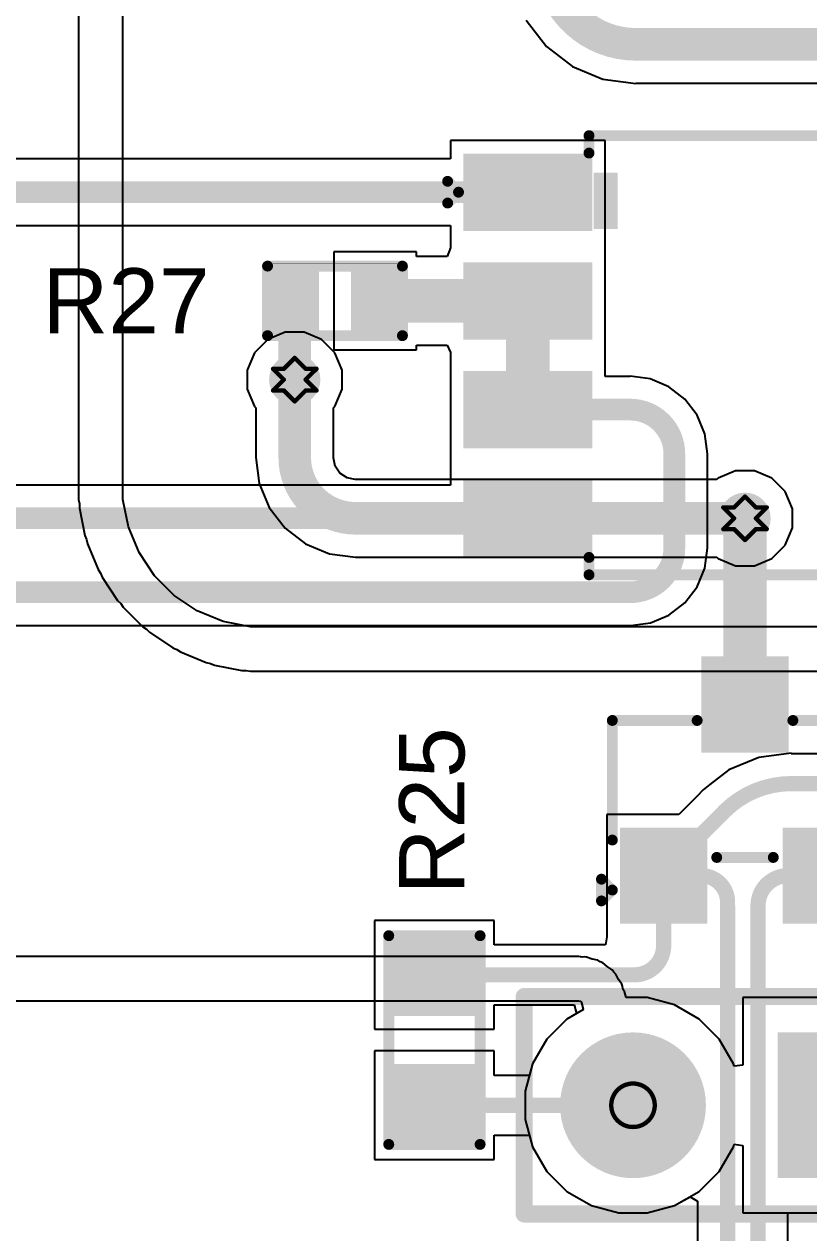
# Model space of a CAD drawing. Header units: inches. Extents: x -25 to 209, y 65 to 158.
# Drawn here: x -13.24 to -4.08, y 81.57 to 95.69 of the extents above; entities that cross this region are included whole.
import ezdxf

# ---------------------------------------------------------------- set-up
doc = ezdxf.new("R2010")
doc.units = ezdxf.units.IN
for name, color, linetype in [('Bottom Layer', 5, 'Continuous'), ('Bottom Solder', 6, 'Continuous'), ('Drill Drawing', 1, 'Continuous'), ('Multi-Layer', 9, 'Continuous'), ('Pad Holes', 156, 'Continuous'), ('Top Layer', 1, 'Continuous'), ('Top Overlay', 2, 'Continuous'), ('Top Paste', 8, 'Continuous'), ('Top Solder', 216, 'Continuous'), ('Via Holes', 16, 'Continuous')]:
    doc.layers.add(name, color=color, linetype=linetype)
doc.styles.add('Arial', font='', dxfattribs={"height": 0.2})
doc.styles.get('Arial').set_extended_font_data('Arial')

# ---------------------------------------------------------------- blocks, each defined once
blk = doc.blocks.new('SOP_8_16')
at = {"layer": 'Top Layer'}
for points in [[(-3.39999955, 2.25500057), (-2.09999961, 2.25500057), (-2.09999961, 1.55499943), (-3.39999955, 1.55499943)], [(2.09999961, 2.25500057), (3.39999955, 2.25500057), (3.39999955, 1.55499943), (2.09999961, 1.55499943)], [(-3.39999955, 0.98500057), (-2.09999961, 0.98500057), (-2.09999961, 0.28499943), (-3.39999955, 0.28499943)], [(2.09999961, 0.98500057), (3.39999955, 0.98500057), (3.39999955, 0.28499943), (2.09999961, 0.28499943)], [(-3.39999955, -0.28499943), (-2.09999961, -0.28499943), (-2.09999961, -0.98500057), (-3.39999955, -0.98500057)], [(2.09999961, -0.28499943), (3.39999955, -0.28499943), (3.39999955, -0.98500057), (2.09999961, -0.98500057)], [(-3.39999955, -1.55499943), (-2.09999961, -1.55499943), (-2.09999961, -2.25500057), (-3.39999955, -2.25500057)], [(2.09999961, -1.55499943), (3.39999955, -1.55499943), (3.39999955, -2.25500057), (2.09999961, -2.25500057)]]:
    blk.add_hatch(color=1, dxfattribs=at).paths.add_polyline_path(points)
at = {"layer": 'Top Overlay'}
blk.add_hatch(color=2, dxfattribs=at).paths.add_polyline_path([(-1.9812, 1.4732), (-1.7018, 1.4732), (-1.7018, 2.1336), (-1.9812, 2.1336)])
at = {"layer": 'Top Paste'}
for points in [[(-3.39999955, 2.25500057), (-2.09999961, 2.25500057), (-2.09999961, 1.55499943), (-3.39999955, 1.55499943)], [(2.09999961, 2.25500057), (3.39999955, 2.25500057), (3.39999955, 1.55499943), (2.09999961, 1.55499943)], [(-3.39999955, 0.98500057), (-2.09999961, 0.98500057), (-2.09999961, 0.28499943), (-3.39999955, 0.28499943)], [(2.09999961, 0.98500057), (3.39999955, 0.98500057), (3.39999955, 0.28499943), (2.09999961, 0.28499943)], [(-3.39999955, -0.28499943), (-2.09999961, -0.28499943), (-2.09999961, -0.98500057), (-3.39999955, -0.98500057)], [(2.09999961, -0.28499943), (3.39999955, -0.28499943), (3.39999955, -0.98500057), (2.09999961, -0.98500057)], [(-3.39999955, -1.55499943), (-2.09999961, -1.55499943), (-2.09999961, -2.25500057), (-3.39999955, -2.25500057)], [(2.09999961, -1.55499943), (3.39999955, -1.55499943), (3.39999955, -2.25500057), (2.09999961, -2.25500057)]]:
    blk.add_hatch(color=8, dxfattribs=at).paths.add_polyline_path(points)
at = {"layer": 'Top Solder'}
for points in [[(-3.501599549999999, 2.35660057), (-1.99839961, 2.35660057), (-1.99839961, 1.45339943), (-3.501599549999999, 1.45339943)], [(1.99839961, 2.35660057), (3.501599549999999, 2.35660057), (3.501599549999999, 1.45339943), (1.99839961, 1.45339943)], [(-3.501599549999999, 1.08660057), (-1.99839961, 1.08660057), (-1.99839961, 0.18339943), (-3.501599549999999, 0.18339943)], [(1.99839961, 1.08660057), (3.501599549999999, 1.08660057), (3.501599549999999, 0.18339943), (1.99839961, 0.18339943)], [(-3.501599549999999, -0.18339943), (-1.99839961, -0.18339943), (-1.99839961, -1.08660057), (-3.501599549999999, -1.08660057)], [(1.99839961, -0.18339943), (3.501599549999999, -0.18339943), (3.501599549999999, -1.08660057), (1.99839961, -1.08660057)], [(-3.501599549999999, -1.45339943), (-1.99839961, -1.45339943), (-1.99839961, -2.35660057), (-3.501599549999999, -2.35660057)], [(1.99839961, -1.45339943), (3.501599549999999, -1.45339943), (3.501599549999999, -2.35660057), (1.99839961, -2.35660057)]]:
    blk.add_hatch(color=216, dxfattribs=at).paths.add_polyline_path(points)
at = {"layer": 'Top Overlay', "const_width": 0.127}
for points in [[(-2.03559918, 2.5654), (2.02840082, 2.5654)], [(-2.03559918, 2.3622), (-2.03559918, 2.5654)], [(2.02840082, 2.3622), (2.02840082, 2.5654)], [(-3.68659918, 2.032), (-3.55959918, 1.905)], [(-3.68659918, 1.778), (-3.68659918, 2.032)], [(-3.68659918, 1.778), (-3.55959918, 1.905)], [(-2.03559918, -2.5654), (-2.03559918, -2.3622)], [(2.02840082, -2.5654), (2.02840082, -2.3622)], [(-2.03559918, -2.5654), (2.02840082, -2.5654)]]:
    blk.add_lwpolyline(points, dxfattribs=at)
at = {"layer": 'Top Overlay', "const_width": 0.0635}
for points in [[(-2.06734918, 2.5654, 1), (-2.00384918, 2.5654, 1)], [(-2.06734918, 2.5654, 1), (-2.00384918, 2.5654, 1)], [(1.99665082, 2.5654, 1), (2.06015082, 2.5654, 1)], [(1.99665082, 2.5654, 1), (2.06015082, 2.5654, 1)], [(-2.06734918, 2.3622, 1), (-2.00384918, 2.3622, 1)], [(1.99665082, 2.3622, 1), (2.06015082, 2.3622, 1)], [(-3.71834918, 2.032, 1), (-3.65484918, 2.032, 1)], [(-3.71834918, 2.032, 1), (-3.65484918, 2.032, 1)], [(-3.71834918, 1.778, 1), (-3.65484918, 1.778, 1)], [(-3.71834918, 1.778, 1), (-3.65484918, 1.778, 1)], [(-3.59134918, 1.905, 1), (-3.52784918, 1.905, 1)], [(-3.59134918, 1.905, 1), (-3.52784918, 1.905, 1)], [(-2.06734918, -2.3622, 1), (-2.00384918, -2.3622, 1)], [(1.99665082, -2.3622, 1), (2.06015082, -2.3622, 1)], [(-2.06734918, -2.5654, 1), (-2.00384918, -2.5654, 1)], [(-2.06734918, -2.5654, 1), (-2.00384918, -2.5654, 1)], [(1.99665082, -2.5654, 1), (2.06015082, -2.5654, 1)], [(1.99665082, -2.5654, 1), (2.06015082, -2.5654, 1)]]:
    blk.add_lwpolyline(points, format="xyb", close=True, dxfattribs=at)
blk = doc.blocks.new('R___0402_31')
at = {"layer": 'Top Layer'}
for points in [[(-0.6985, -0.3175), (-0.6985, 0.3175), (-0.2412999999999999, 0.3175), (-0.2413, -0.3175)], [(0.24130254, -0.3175), (0.24130254, 0.3175), (0.6985025399999999, 0.3175), (0.6985025399999999, -0.3175)]]:
    blk.add_hatch(color=1, dxfattribs=at).paths.add_polyline_path(points)
at = {"layer": 'Top Paste'}
for points in [[(-0.6985, -0.3175), (-0.6985, 0.3175), (-0.2412999999999999, 0.3175), (-0.2413, -0.3175)], [(0.24130254, -0.3175), (0.24130254, 0.3175), (0.6985025399999999, 0.3175), (0.6985025399999999, -0.3175)]]:
    blk.add_hatch(color=8, dxfattribs=at).paths.add_polyline_path(points)
at = {"layer": 'Top Solder'}
for points in [[(-0.75350116, -0.37250116), (-0.75350116, 0.37250116), (-0.1862988399999999, 0.37250116), (-0.18629884, -0.37250116)], [(0.18630138, -0.37250116), (0.18630138, 0.37250116), (0.7535037, 0.37250116), (0.7535037, -0.37250116)]]:
    blk.add_hatch(color=216, dxfattribs=at).paths.add_polyline_path(points)
at = {"layer": 'Top Overlay'}
for points, const_width in [([(0.7874, 0.4064), (-0.7874, 0.4064)], 0.127), ([(-0.7874, 0.4064), (-0.7874, -0.4064)], 0.127), ([(0.7874, 0.4064), (0.7874, -0.4064)], 0.127), ([(0.7874, -0.4064), (-0.7874, -0.4064)], 0.127), ([(0.8128, -0.4318), (-0.8127974599999999, -0.4318)], 0.0032258)]:
    blk.add_lwpolyline(points, dxfattribs=dict(at, const_width=const_width))
for points, const_width in [([(-0.8191499999999999, 0.4064, 1), (-0.7556499999999999, 0.4064, 1)], 0.0635), ([(-0.8191499999999999, 0.4064, 1), (-0.7556499999999999, 0.4064, 1)], 0.0635), ([(0.7556499999999999, 0.4064, 1), (0.8191499999999999, 0.4064, 1)], 0.0635), ([(0.7556499999999999, 0.4064, 1), (0.8191499999999999, 0.4064, 1)], 0.0635), ([(-0.8191499999999999, -0.4064, 1), (-0.7556499999999999, -0.4064, 1)], 0.0635), ([(-0.8191499999999999, -0.4064, 1), (-0.7556499999999999, -0.4064, 1)], 0.0635), ([(0.7556499999999999, -0.4064, 1), (0.8191499999999999, -0.4064, 1)], 0.0635), ([(0.7556499999999999, -0.4064, 1), (0.8191499999999999, -0.4064, 1)], 0.0635), ([(-0.8136026399999999, -0.4318, 1), (-0.81199228, -0.4318, 1)], 0.0016129), ([(0.8119948199999999, -0.4318, 1), (0.81360518, -0.4318, 1)], 0.0016129)]:
    blk.add_lwpolyline(points, format="xyb", close=True, dxfattribs=dict(at, const_width=const_width))
blk = doc.blocks.new('R___0603_33')
at = {"layer": 'Top Layer'}
for points in [[(-0.3809999999999999, 0.4445), (-0.3809999999999999, -0.4445), (-1.143, -0.4445), (-1.143, 0.4445)], [(1.143, 0.4445), (1.143, -0.4445), (0.3809999999999999, -0.4445), (0.3809999999999999, 0.4445)]]:
    blk.add_hatch(color=1, dxfattribs=at).paths.add_polyline_path(points)
at = {"layer": 'Top Paste'}
for points in [[(-0.3809999999999999, 0.4445), (-0.3809999999999999, -0.4445), (-1.143, -0.4445), (-1.143, 0.4445)], [(1.143, 0.4445), (1.143, -0.4445), (0.3809999999999999, -0.4445), (0.3809999999999999, 0.4445)]]:
    blk.add_hatch(color=8, dxfattribs=at).paths.add_polyline_path(points)
at = {"layer": 'Top Solder'}
for points in [[(-0.2794, 0.5460999999999999), (-0.2794, -0.5460999999999999), (-1.2446, -0.5460999999999999), (-1.2446, 0.5460999999999999)], [(1.2446, 0.5460999999999999), (1.2446, -0.5460999999999999), (0.2794, -0.5460999999999999), (0.2794, 0.5460999999999999)]]:
    blk.add_hatch(color=216, dxfattribs=at).paths.add_polyline_path(points)
at = {"layer": 'Top Overlay', "const_width": 0.127}
for points in [[(1.2192, 0.5334), (-1.2192, 0.5334)], [(-1.2192, -0.5334), (-1.2192, 0.5334)], [(1.2192, -0.5334), (1.2192, 0.5334)], [(1.2192, -0.5334), (-1.2192, -0.5334)]]:
    blk.add_lwpolyline(points, dxfattribs=at)
at = {"layer": 'Top Overlay', "const_width": 0.0635}
for points in [[(-1.25095, 0.5334, 1), (-1.18745, 0.5334, 1)], [(-1.25095, 0.5334, 1), (-1.18745, 0.5334, 1)], [(1.18745, 0.5334, 1), (1.25095, 0.5334, 1)], [(1.18745, 0.5334, 1), (1.25095, 0.5334, 1)], [(-1.25095, -0.5334, 1), (-1.18745, -0.5334, 1)], [(-1.25095, -0.5334, 1), (-1.18745, -0.5334, 1)], [(1.18745, -0.5334, 1), (1.25095, -0.5334, 1)], [(1.18745, -0.5334, 1), (1.25095, -0.5334, 1)]]:
    blk.add_lwpolyline(points, format="xyb", close=True, dxfattribs=at)
blk = doc.blocks.new('HDR1X2__62')
at = {"layer": 'Bottom Layer'}
blk.add_hatch(color=5, dxfattribs=at).paths.add_polyline_path([(-0.74999977, 0.74999977), (0.74999977, 0.74999977), (0.74999977, -0.74999977), (-0.74999977, -0.74999977)])
h = blk.add_hatch(color=5, dxfattribs=at)
edge = h.paths.add_edge_path()
edge.add_arc((2.54, 0), 0.7499985, 0, 360)
at = {"layer": 'Bottom Solder'}
blk.add_hatch(color=6, dxfattribs=at).paths.add_polyline_path([(-0.85159977, 0.85159977), (0.85159977, 0.85159977), (0.85159977, -0.85159977), (-0.85159977, -0.85159977)])
h = blk.add_hatch(color=6, dxfattribs=at)
edge = h.paths.add_edge_path()
edge.add_arc((2.54, 0), 0.8515985, 0, 360)
at = {"layer": 'Multi-Layer'}
blk.add_hatch(color=9, dxfattribs=at).paths.add_polyline_path([(-0.74999977, 0.74999977), (0.74999977, 0.74999977), (0.74999977, -0.74999977), (-0.74999977, -0.74999977)])
h = blk.add_hatch(color=9, dxfattribs=at)
edge = h.paths.add_edge_path()
edge.add_arc((2.54, 0), 0.7499985, 0, 360)
at = {"layer": 'Pad Holes'}
h = blk.add_hatch(color=7, dxfattribs=at)
edge = h.paths.add_edge_path()
edge.add_arc((0, 0), 0.4499991, 0, 360)
h = blk.add_hatch(color=7, dxfattribs=at)
edge = h.paths.add_edge_path()
edge.add_arc((2.54, 0), 0.4499991, 0, 360)
at = {"layer": 'Top Layer'}
blk.add_hatch(color=1, dxfattribs=at).paths.add_polyline_path([(-0.74999977, 0.74999977), (0.74999977, 0.74999977), (0.74999977, -0.74999977), (-0.74999977, -0.74999977)])
h = blk.add_hatch(color=1, dxfattribs=at)
edge = h.paths.add_edge_path()
edge.add_arc((2.54, 0), 0.7499985, 0, 360)
at = {"layer": 'Top Solder'}
blk.add_hatch(color=216, dxfattribs=at).paths.add_polyline_path([(-0.85159977, 0.85159977), (0.85159977, 0.85159977), (0.85159977, -0.85159977), (-0.85159977, -0.85159977)])
h = blk.add_hatch(color=216, dxfattribs=at)
edge = h.paths.add_edge_path()
edge.add_arc((2.54, 0), 0.8515985, 0, 360)
at = {"layer": 'Top Overlay', "const_width": 0.1999996}
for points in [[(3.81, 1.27), (-1.27, 1.27)], [(-1.27, 1.27), (-1.27, -1.27)], [(3.81, 1.27), (3.81, -1.27)], [(3.81, -1.27), (-1.27, -1.27)]]:
    blk.add_lwpolyline(points, dxfattribs=at)
at = {"layer": 'Top Overlay', "const_width": 0.0999998}
for points in [[(-1.3199999, 1.27, 1), (-1.2200001, 1.27, 1)], [(-1.3199999, 1.27, 1), (-1.2200001, 1.27, 1)], [(3.7600001, 1.27, 1), (3.8599999, 1.27, 1)], [(3.7600001, 1.27, 1), (3.8599999, 1.27, 1)], [(-1.3199999, -1.27, 1), (-1.2200001, -1.27, 1)], [(-1.3199999, -1.27, 1), (-1.2200001, -1.27, 1)], [(3.7600001, -1.27, 1), (3.8599999, -1.27, 1)], [(3.7600001, -1.27, 1), (3.8599999, -1.27, 1)]]:
    blk.add_lwpolyline(points, format="xyb", close=True, dxfattribs=at)
blk = doc.blocks.new('SOT_23_65')
at = {"layer": 'Top Layer'}
for points in [[(-0.41000045, 1.46000089), (0.41000045, 1.46000089), (0.41000045, 0.54000019), (-0.41000045, 0.54000019)], [(-1.36000109, -0.54000019), (-0.54000019, -0.54000019), (-0.54000019, -1.46000089), (-1.36000109, -1.46000089)], [(0.54000019, -0.54000019), (1.36000109, -0.54000019), (1.36000109, -1.46000089), (0.54000019, -1.46000089)]]:
    blk.add_hatch(color=1, dxfattribs=at).paths.add_polyline_path(points)
at = {"layer": 'Top Paste'}
for points in [[(-0.41000045, 1.46000089), (0.41000045, 1.46000089), (0.41000045, 0.54000019), (-0.41000045, 0.54000019)], [(-1.36000109, -0.54000019), (-0.54000019, -0.54000019), (-0.54000019, -1.46000089), (-1.36000109, -1.46000089)], [(0.54000019, -0.54000019), (1.36000109, -0.54000019), (1.36000109, -1.46000089), (0.54000019, -1.46000089)]]:
    blk.add_hatch(color=8, dxfattribs=at).paths.add_polyline_path(points)
at = {"layer": 'Top Solder'}
for points in [[(-0.51160045, 1.56160089), (0.51160045, 1.56160089), (0.51160045, 0.43840019), (-0.51160045, 0.43840019)], [(-1.46160109, -0.43840019), (-0.43840019, -0.43840019), (-0.43840019, -1.56160089), (-1.46160109, -1.56160089)], [(0.43840019, -0.43840019), (1.46160109, -0.43840019), (1.46160109, -1.56160089), (0.43840019, -1.56160089)]]:
    blk.add_hatch(color=216, dxfattribs=at).paths.add_polyline_path(points)
at = {"layer": 'Top Overlay', "const_width": 0.127}
for points in [[(-1.5494, -0.5841999999999999), (-1.5494, 0.8128)], [(-1.5494, 0.8128), (-0.5588, 0.8128)], [(0.5588, 0.8128), (1.5494, 0.8128)], [(1.5494, -0.5841999999999999), (1.5494, 0.8128)], [(-0.3302, -0.7874), (0.3302, -0.7874)], [(-1.6764, -1.0414), (-1.5494, -1.1684)], [(-1.6764, -1.2954), (-1.6764, -1.0414)], [(-1.6764, -1.2954), (-1.5494, -1.1684)]]:
    blk.add_lwpolyline(points, dxfattribs=at)
at = {"layer": 'Top Overlay', "const_width": 0.0635}
for points in [[(-1.58115, 0.8128, 1), (-1.51765, 0.8128, 1)], [(-1.58115, 0.8128, 1), (-1.51765, 0.8128, 1)], [(-0.5905499999999999, 0.8128, 1), (-0.52705, 0.8128, 1)], [(0.52705, 0.8128, 1), (0.5905499999999999, 0.8128, 1)], [(1.51765, 0.8128, 1), (1.58115, 0.8128, 1)], [(1.51765, 0.8128, 1), (1.58115, 0.8128, 1)], [(-1.58115, -0.5841999999999999, 1), (-1.51765, -0.5841999999999999, 1)], [(1.51765, -0.5841999999999999, 1), (1.58115, -0.5841999999999999, 1)], [(-0.36195, -0.7874, 1), (-0.29845, -0.7874, 1)], [(0.29845, -0.7874, 1), (0.36195, -0.7874, 1)], [(-1.70815, -1.0414, 1), (-1.64465, -1.0414, 1)], [(-1.70815, -1.0414, 1), (-1.64465, -1.0414, 1)], [(-1.58115, -1.1684, 1), (-1.51765, -1.1684, 1)], [(-1.58115, -1.1684, 1), (-1.51765, -1.1684, 1)], [(-1.70815, -1.2954, 1), (-1.64465, -1.2954, 1)], [(-1.70815, -1.2954, 1), (-1.64465, -1.2954, 1)]]:
    blk.add_lwpolyline(points, format="xyb", close=True, dxfattribs=at)

msp = doc.modelspace()

# ---------------------------------------------------------------- hatches: boundary and pattern name
at = {"layer": 'Bottom Layer'}
h = msp.add_hatch(color=5, dxfattribs=at)
edge = h.paths.add_edge_path()
edge.add_arc((-10.08380508, 91.53598659999999), 0.2999994, 0, 360)
h = msp.add_hatch(color=5, dxfattribs=at)
edge = h.paths.add_edge_path()
edge.add_arc((-4.82600254, 89.91598476), 0.2999994, 0, 360)
at = {"layer": 'Top Layer'}
h = msp.add_hatch(color=1, dxfattribs=at)
edge = h.paths.add_edge_path()
edge.add_arc((-10.08380508, 91.53598659999999), 0.2999994, 0, 360)
h = msp.add_hatch(color=1, dxfattribs=at)
edge = h.paths.add_edge_path()
edge.add_arc((-4.82600254, 89.91598476), 0.2999994, 0, 360)
at = {"layer": 'Via Holes'}
h = msp.add_hatch(color=7, dxfattribs=at)
edge = h.paths.add_edge_path()
edge.add_arc((-10.08380508, 91.53598659999999), 0.1499997, 0, 360)
h = msp.add_hatch(color=7, dxfattribs=at)
edge = h.paths.add_edge_path()
edge.add_arc((-4.82600254, 89.91598476), 0.1499997, 0, 360)

# ---------------------------------------------------------------- linework, layer by layer
at = {"layer": 'Bottom Layer'}
for p, q in [((-12.60835172, 100.02513142), (-12.60835172, 90.29701524)), ((-12.0904, 90.29698984), (-12.0904, 100.02518222)), ((-7.37994714, 95.73375824), (-7.145588959999999, 95.42833848)), ((-7.145588959999999, 95.42833848), (-6.840169199999999, 95.19398029999999)), ((-6.840169199999999, 95.19398029999999), (-6.484500619999999, 95.04665775999999)), ((-6.484500619999999, 95.04665775999999), (-6.102819899999999, 94.99640894)), ((-6.102819899999999, 94.99640894), (-6.102819899999999, 95.000318)), ((-6.102819899999999, 95.000318), (0.2112772, 95.000318)), ((-10.19400298, 92.089986), (-10.39761954, 92.00564529999998)), ((-9.97360718, 92.089986), (-10.19400298, 92.089986)), ((-9.76999062, 92.00564529999998), (-9.97360718, 92.089986)), ((-10.39761954, 92.00564529999998), (-10.55346378, 91.84980105999999)), ((-9.61414638, 91.84980105999999), (-9.76999062, 92.00564529999998)), ((-10.55346378, 91.84980105999999), (-10.63780448, 91.6461845)), ((-9.529805679999999, 91.6461845), (-9.61414638, 91.84980105999999)), ((-10.63780448, 91.6461845), (-10.63780448, 91.4257887)), ((-9.529805679999999, 91.4257887), (-9.529805679999999, 91.6461845)), ((-10.63780448, 91.4257887), (-10.55346378, 91.22217213999998)), ((-9.61414638, 91.22217213999998), (-9.529805679999999, 91.4257887)), ((-10.55346378, 91.22217213999998), (-10.5370122, 91.20572056)), ((-10.5370122, 91.20572056), (-10.5370122, 90.624406)), ((-9.63059796, 91.20572056), (-9.61414638, 91.22217213999998)), ((-9.63059796, 90.624406), (-9.63059796, 91.20572056)), ((-10.5370122, 90.624406), (-10.53825426, 90.624406)), ((-10.53825426, 90.624406), (-10.49863026, 90.32343378)), ((-9.631062779999999, 90.62206919999998), (-9.63059796, 90.624406)), ((-9.61203056, 90.52638486), (-9.631062779999999, 90.62206919999998)), ((-9.55650362, 90.44328621999999), (-9.61203056, 90.52638486)), ((-9.47340498, 90.38775928), (-9.55650362, 90.44328621999999)), ((-9.37772064, 90.36872705999998), (-9.47340498, 90.38775928)), ((-5.139817, 90.38564346), (-5.15626858, 90.36919188)), ((-4.936200439999999, 90.46998416), (-5.139817, 90.38564346)), ((-4.71580464, 90.46998416), (-4.936200439999999, 90.46998416)), ((-4.51218808, 90.38564346), (-4.71580464, 90.46998416)), ((-4.35634384, 90.22979922), (-4.51218808, 90.38564346)), ((-12.60835172, 90.29701524), (-12.60835934, 90.13440444)), ((-12.09040762, 90.13437904), (-12.0904, 90.29698984)), ((-10.49863026, 90.32343378), (-10.38245828, 90.04296952)), ((-9.37538384, 90.36919188), (-9.37772064, 90.36872705999998)), ((-5.15626858, 90.36919188), (-9.37538384, 90.36919188)), ((-12.60835934, 90.13440444), (-12.59840762, 90.08436644)), ((-12.02697112, 89.81540838), (-12.09040762, 90.13437904)), ((-4.27200314, 90.02618265999999), (-4.35634384, 90.22979922)), ((-12.59840762, 90.08436644), (-12.59841016, 90.033348)), ((-12.59841016, 90.033348), (-12.53497366, 89.71437734)), ((-10.38245828, 90.04296952), (-10.19765804, 89.8021318)), ((-4.27200314, 89.80578686), (-4.27200314, 90.02618265999999)), ((-11.90252382, 89.51494162), (-12.02697112, 89.81540838)), ((-12.53497366, 89.71437734), (-12.51545376, 89.66724509999999)), ((-10.19765804, 89.8021318), (-9.956820319999999, 89.61733156)), ((-4.35634384, 89.6021703), (-4.27200314, 89.80578686)), ((-12.51545376, 89.66724509999999), (-12.50550204, 89.61720964)), ((-12.50550204, 89.61720964), (-12.38105474, 89.31674287999999)), ((-9.956820319999999, 89.61733156), (-9.67635606, 89.50115957999999)), ((-4.51218808, 89.44632606), (-4.35634384, 89.6021703)), ((-11.72184346, 89.24452814), (-11.90252382, 89.51494162)), ((-9.67635606, 89.50115957999999), (-9.37538384, 89.46153557999999)), ((-9.37538384, 89.46153557999999), (-9.37538384, 89.46277764)), ((-9.37538384, 89.46277764), (-5.15626858, 89.46277764)), ((-5.15626858, 89.46277764), (-5.139817, 89.44632606)), ((-5.139817, 89.44632606), (-4.936200439999999, 89.36198535999999)), ((-4.71580464, 89.36198535999999), (-4.51218808, 89.44632606)), ((-12.38105474, 89.31674287999999), (-12.35271088, 89.27432234)), ((-12.35271088, 89.27432234), (-12.33318844, 89.22718755999999)), ((-4.936200439999999, 89.36198535999999), (-4.71580464, 89.36198535999999)), ((-12.33318844, 89.22718755999999), (-12.15250808, 88.95677407999999)), ((-11.49187948, 89.01456162), (-11.72184346, 89.24452814)), ((-11.22146854, 88.83388126), (-11.49187948, 89.01456162)), ((-12.15250808, 88.95677407999999), (-12.11642992, 88.92069592)), ((-12.11642992, 88.92069592), (-12.08809114, 88.878283)), ((-12.08809114, 88.878283), (-11.8581297, 88.64831648)), ((-10.92100178, 88.70943142), (-11.22146854, 88.83388126)), ((-10.60203112, 88.64599238), (-10.92100178, 88.70943142)), ((-11.8581297, 88.64831648), (-11.81570916, 88.61997262)), ((-11.81570916, 88.61997262), (-11.77963608, 88.58389953999999)), ((-11.77963608, 88.58389953999999), (-11.50922514, 88.40321918)), ((-10.43942032, 88.646), (-10.60203112, 88.64599238)), ((10.79899288, 88.646), (-10.43942032, 88.646)), ((-11.50922514, 88.40321918), (-11.46208782, 88.3836942)), ((-11.46208782, 88.3836942), (-11.41966982, 88.35535288)), ((-11.41966982, 88.35535288), (-11.11920306, 88.23090304)), ((-11.11920306, 88.23090304), (-11.06917776, 88.22095386)), ((-11.06917776, 88.22095386), (-11.0220379, 88.20142888)), ((-11.0220379, 88.20142888), (-10.70306724, 88.13798983999999)), ((-10.70306724, 88.13798983999999), (-10.65204372, 88.13799237999999)), ((-10.65204372, 88.13799237999999), (-10.60200572, 88.12804066)), ((-10.60200572, 88.12804066), (-10.43939492, 88.12804828)), ((-10.43939492, 88.12804828), (10.79899288, 88.12804828)), ((-6.7664965, 84.79515171999999), (-16.16706444, 84.79515171999999)), ((-6.747649699999999, 84.79140268), (-6.7664965, 84.79515171999999)), ((-6.743834619999999, 84.79216214), (-6.747649699999999, 84.79140268)), ((-6.727245879999999, 84.78886522), (-6.743834619999999, 84.79216214)), ((-6.698904559999999, 84.79072196), (-6.727245879999999, 84.78886522)), ((-6.67619188, 84.78773238), (-6.698904559999999, 84.79072196)), ((-6.612051800000001, 84.76596204), (-6.67619188, 84.78773238)), ((-6.545618099999999, 84.75275403999999), (-6.612051800000001, 84.76596204)), ((-6.517192959999999, 84.73376499999999), (-6.545618099999999, 84.75275403999999)), ((-6.484820659999999, 84.72277695999999), (-6.517192959999999, 84.73376499999999)), ((-6.4338962, 84.67811868), (-6.484820659999999, 84.72277695999999)), ((-6.3775717, 84.64049366), (-6.4338962, 84.67811868)), ((-6.35857758, 84.61207105999999), (-6.3775717, 84.64049366)), ((-6.33287278, 84.5895311), (-6.35857758, 84.61207105999999)), ((-6.30291094, 84.52877937999999), (-6.33287278, 84.5895311)), ((-6.2652783, 84.47246758), (-6.30291094, 84.52877937999999)), ((-6.256507679999999, 84.45129922), (-6.2652783, 84.47246758)), ((-6.250965399999999, 84.42344557999999), (-6.256507679999999, 84.45129922)), ((-6.2434851, 84.40827924), (-6.250965399999999, 84.42344557999999)), ((-6.243228559999999, 84.40436763999999), (-6.2434851, 84.40827924)), ((-6.2347094, 84.38709056), (-6.243228559999999, 84.40436763999999)), ((-6.215661939999999, 84.31599849999999), (-6.2347094, 84.38709056)), ((-5.96838532, 84.31599849999999), (-6.215661939999999, 84.31599849999999)), ((-5.64843422, 84.23026842), (-5.96838532, 84.31599849999999)), ((-2.84400498, 84.31599849999999), (-4.85200198, 84.31599849999999)), ((-4.85200198, 84.31599849999999), (-4.85200198, 83.52659444)), ((-16.1798, 84.2772), (-6.7664965, 84.2772)), ((-6.71315142, 84.17624008), (-6.90643272, 84.06465026)), ((-6.7664965, 84.2772), (-6.74378382, 84.27421041999999)), ((-6.74378382, 84.27421041999999), (-6.7350132, 84.25304206)), ((-6.7350132, 84.25304206), (-6.715963199999999, 84.18194238)), ((-6.715963199999999, 84.18194238), (-6.71315142, 84.17624008)), ((-5.36157424, 84.06465026), (-5.64843422, 84.23026842)), ((-6.90643272, 84.06465026), (-7.140653739999999, 83.83042924)), ((-5.12735322, 83.83042924), (-5.36157424, 84.06465026)), ((-7.140653739999999, 83.83042924), (-7.306271899999999, 83.54356925999998)), ((-4.96173506, 83.54356925999998), (-5.12735322, 83.83042924)), ((-7.306271899999999, 83.54356925999998), (-7.39200198, 83.22361815999999)), ((-4.953601979999999, 83.51321879999999), (-4.96173506, 83.54356925999998)), ((-4.85200198, 83.52659444), (-4.953601979999999, 83.51321879999999)), ((-7.39200198, 83.22361815999999), (-7.39200198, 82.89238184)), ((-7.39200198, 82.89238184), (-7.306271899999999, 82.57243073999999)), ((-7.306271899999999, 82.57243073999999), (-7.140653739999999, 82.28557075999998)), ((-5.12735322, 82.28557075999998), (-4.96173506, 82.57243073999999)), ((-4.96173506, 82.57243073999999), (-4.953601979999999, 82.6027812)), ((-4.953601979999999, 82.6027812), (-4.85200198, 82.58940555999999)), ((-4.85200198, 82.58940555999999), (-4.85200198, 81.8000015)), ((-7.140653739999999, 82.28557075999998), (-6.90643272, 82.05134974)), ((-5.36157424, 82.05134974), (-5.12735322, 82.28557075999998)), ((-6.90643272, 82.05134974), (-6.619572739999999, 81.88573158)), ((-5.64843422, 81.88573158), (-5.36157424, 82.05134974)), ((-6.619572739999999, 81.88573158), (-6.29962164, 81.8000015)), ((-6.29962164, 81.8000015), (-5.96838532, 81.8000015)), ((-5.96838532, 81.8000015), (-5.64843422, 81.88573158)), ((-4.85200198, 81.8000015), (-2.33600498, 81.8000015))]:
    msp.add_line(p, q, dxfattribs=at)
at = {"layer": 'Bottom Layer', "const_width": 0.3809999999999999}
for points in [[(-6.102819899999999, 95.45352512, -0.4142135623730951), (-7.120402319999999, 96.47110753999999)], [(-9.37538384, 89.91598476, -0.4142135623730951), (-10.08380508, 90.624406)]]:
    msp.add_lwpolyline(points, format="xyb", dxfattribs=at)
for points in [[(-6.102819899999999, 95.45352512), (67.29568963999999, 95.45352512)], [(-10.08380508, 90.624406), (-10.08380508, 91.53598659999999)], [(-9.37538384, 89.91598476), (-4.82600254, 89.91598476)]]:
    msp.add_lwpolyline(points, dxfattribs=at)
at = {"layer": 'Bottom Layer', "const_width": 0.1905}
for points in [[(-6.198069899999999, 95.45352512, 1), (-6.007569899999999, 95.45352512, 1)], [(-6.198069899999999, 95.45352512, 1), (-6.007569899999999, 95.45352512, 1)], [(-10.17905508, 91.53598659999999, 1), (-9.98855508, 91.53598659999999, 1)], [(-10.17905508, 90.624406, 1), (-9.98855508, 90.624406, 1)], [(-10.17905508, 90.624406, 1), (-9.98855508, 90.624406, 1)], [(-9.47063384, 89.91598476, 1), (-9.28013384, 89.91598476, 1)], [(-9.47063384, 89.91598476, 1), (-9.28013384, 89.91598476, 1)], [(-4.92125254, 89.91598476, 1), (-4.73075254, 89.91598476, 1)]]:
    msp.add_lwpolyline(points, format="xyb", close=True, dxfattribs=at)
at = {"layer": 'Drill Drawing', "const_width": 0.0508}
for points in [[(-10.21080508, 91.6629866), (-10.08380508, 91.78998659999999)], [(-10.08380508, 91.78998659999999), (-9.95680508, 91.6629866)], [(-10.33780508, 91.6629866), (-10.21080508, 91.53598659999999)], [(-10.33780508, 91.6629866), (-10.21080508, 91.6629866)], [(-9.95680508, 91.6629866), (-9.82980508, 91.6629866)], [(-9.95680508, 91.53598659999999), (-9.82980508, 91.6629866)], [(-10.33780508, 91.40898659999999), (-10.21080508, 91.53598659999999)], [(-9.95680508, 91.53598659999999), (-9.82980508, 91.40898659999999)], [(-10.33780508, 91.40898659999999), (-10.21080508, 91.40898659999999)], [(-10.21080508, 91.40898659999999), (-10.08380508, 91.2819866)], [(-10.08380508, 91.2819866), (-9.95680508, 91.40898659999999)], [(-9.95680508, 91.40898659999999), (-9.82980508, 91.40898659999999)], [(-4.95300254, 90.04298476), (-4.82600254, 90.16998475999999)], [(-4.82600254, 90.16998475999999), (-4.69900254, 90.04298476)], [(-5.08000254, 90.04298476), (-4.95300254, 89.91598476)], [(-5.08000254, 90.04298476), (-4.95300254, 90.04298476)], [(-4.69900254, 90.04298476), (-4.57200254, 90.04298476)], [(-4.69900254, 89.91598476), (-4.57200254, 90.04298476)], [(-5.08000254, 89.78898475999999), (-4.95300254, 89.91598476)], [(-5.08000254, 89.78898475999999), (-4.95300254, 89.78898475999999)], [(-4.95300254, 89.78898475999999), (-4.82600254, 89.66198476)], [(-4.82600254, 89.66198476), (-4.69900254, 89.78898475999999)], [(-4.69900254, 89.91598476), (-4.57200254, 89.78898475999999)], [(-4.69900254, 89.78898475999999), (-4.57200254, 89.78898475999999)]]:
    msp.add_lwpolyline(points, dxfattribs=at)
at = {"layer": 'Drill Drawing'}
for points, const_width in [([(-10.09650508, 91.78998659999999, 1), (-10.07110508, 91.78998659999999, 1)], 0.0254), ([(-10.09650508, 91.78998659999999, 1), (-10.07110508, 91.78998659999999, 1)], 0.0254), ([(-10.35050508, 91.6629866, 1), (-10.32510508, 91.6629866, 1)], 0.0254), ([(-10.35050508, 91.6629866, 1), (-10.32510508, 91.6629866, 1)], 0.0254), ([(-10.22350508, 91.6629866, 1), (-10.19810508, 91.6629866, 1)], 0.0254), ([(-10.22350508, 91.6629866, 1), (-10.19810508, 91.6629866, 1)], 0.0254), ([(-9.96950508, 91.6629866, 1), (-9.94410508, 91.6629866, 1)], 0.0254), ([(-9.96950508, 91.6629866, 1), (-9.94410508, 91.6629866, 1)], 0.0254), ([(-9.84250508, 91.6629866, 1), (-9.81710508, 91.6629866, 1)], 0.0254), ([(-9.84250508, 91.6629866, 1), (-9.81710508, 91.6629866, 1)], 0.0254), ([(-10.22350508, 91.53598659999999, 1), (-10.19810508, 91.53598659999999, 1)], 0.0254), ([(-10.22350508, 91.53598659999999, 1), (-10.19810508, 91.53598659999999, 1)], 0.0254), ([(-9.96950508, 91.53598659999999, 1), (-9.94410508, 91.53598659999999, 1)], 0.0254), ([(-9.96950508, 91.53598659999999, 1), (-9.94410508, 91.53598659999999, 1)], 0.0254), ([(-10.35050508, 91.40898659999999, 1), (-10.32510508, 91.40898659999999, 1)], 0.0254), ([(-10.35050508, 91.40898659999999, 1), (-10.32510508, 91.40898659999999, 1)], 0.0254), ([(-10.22350508, 91.40898659999999, 1), (-10.19810508, 91.40898659999999, 1)], 0.0254), ([(-10.22350508, 91.40898659999999, 1), (-10.19810508, 91.40898659999999, 1)], 0.0254), ([(-9.96950508, 91.40898659999999, 1), (-9.94410508, 91.40898659999999, 1)], 0.0254), ([(-9.96950508, 91.40898659999999, 1), (-9.94410508, 91.40898659999999, 1)], 0.0254), ([(-9.84250508, 91.40898659999999, 1), (-9.81710508, 91.40898659999999, 1)], 0.0254), ([(-9.84250508, 91.40898659999999, 1), (-9.81710508, 91.40898659999999, 1)], 0.0254), ([(-10.09650508, 91.2819866, 1), (-10.07110508, 91.2819866, 1)], 0.0254), ([(-10.09650508, 91.2819866, 1), (-10.07110508, 91.2819866, 1)], 0.0254), ([(-4.83870254, 90.16998475999999, 1), (-4.81330254, 90.16998475999999, 1)], 0.0254), ([(-4.83870254, 90.16998475999999, 1), (-4.81330254, 90.16998475999999, 1)], 0.0254), ([(-5.092702539999999, 90.04298476, 1), (-5.06730254, 90.04298476, 1)], 0.0254), ([(-5.092702539999999, 90.04298476, 1), (-5.06730254, 90.04298476, 1)], 0.0254), ([(-4.96570254, 90.04298476, 1), (-4.94030254, 90.04298476, 1)], 0.0254), ([(-4.96570254, 90.04298476, 1), (-4.94030254, 90.04298476, 1)], 0.0254), ([(-4.71170254, 90.04298476, 1), (-4.68630254, 90.04298476, 1)], 0.0254), ([(-4.71170254, 90.04298476, 1), (-4.68630254, 90.04298476, 1)], 0.0254), ([(-4.584702539999999, 90.04298476, 1), (-4.55930254, 90.04298476, 1)], 0.0254), ([(-4.584702539999999, 90.04298476, 1), (-4.55930254, 90.04298476, 1)], 0.0254), ([(-5.092702539999999, 89.78898475999999, 1), (-5.06730254, 89.78898475999999, 1)], 0.0254), ([(-5.092702539999999, 89.78898475999999, 1), (-5.06730254, 89.78898475999999, 1)], 0.0254), ([(-4.96570254, 89.91598476, 1), (-4.94030254, 89.91598476, 1)], 0.0254), ([(-4.96570254, 89.91598476, 1), (-4.94030254, 89.91598476, 1)], 0.0254), ([(-4.96570254, 89.78898475999999, 1), (-4.94030254, 89.78898475999999, 1)], 0.0254), ([(-4.96570254, 89.78898475999999, 1), (-4.94030254, 89.78898475999999, 1)], 0.0254), ([(-4.71170254, 89.91598476, 1), (-4.68630254, 89.91598476, 1)], 0.0254), ([(-4.71170254, 89.91598476, 1), (-4.68630254, 89.91598476, 1)], 0.0254), ([(-4.71170254, 89.78898475999999, 1), (-4.68630254, 89.78898475999999, 1)], 0.0254), ([(-4.71170254, 89.78898475999999, 1), (-4.68630254, 89.78898475999999, 1)], 0.0254), ([(-4.584702539999999, 89.78898475999999, 1), (-4.55930254, 89.78898475999999, 1)], 0.0254), ([(-4.584702539999999, 89.78898475999999, 1), (-4.55930254, 89.78898475999999, 1)], 0.0254), ([(-4.83870254, 89.66198476, 1), (-4.81330254, 89.66198476, 1)], 0.0254), ([(-4.83870254, 89.66198476, 1), (-4.81330254, 89.66198476, 1)], 0.0254), ([(-5.88000348, 83.05799999999999, 1), (-6.38800348, 83.05799999999999, 1)], 0.0508), ([(-6.40070348, 83.05799999999999, 1), (-6.375303479999999, 83.05799999999999, 1)], 0.0254), ([(-5.89270348, 83.05799999999999, 1), (-5.86730348, 83.05799999999999, 1)], 0.0254)]:
    msp.add_lwpolyline(points, format="xyb", close=True, dxfattribs=dict(at, const_width=const_width))
at = {"layer": 'Top Layer'}
for p, q in [((-6.45788904, 94.32998405999999), (-8.26588644, 94.32998405999999)), ((-8.26588644, 94.32998405999999), (-8.26588644, 94.11444982)), ((-6.45788904, 93.12199053999998), (-6.45788904, 94.32998405999999)), ((-8.26588644, 94.11444982), (-14.91682564, 94.11444982)), ((-14.91682564, 93.33751969999999), (-8.26588644, 93.33751969999999)), ((-8.26588644, 93.33751969999999), (-8.26588644, 93.121988)), ((-8.26589152, 93.07554664), (-8.30347844, 92.97395172)), ((-8.26588644, 93.121988), (-8.26589152, 93.121988)), ((-8.26589152, 93.121988), (-8.26589152, 93.07554664)), ((-6.45788396, 93.12199053999998), (-6.45788904, 93.12199053999998)), ((-6.45788904, 91.85199054), (-6.45788904, 93.05997898)), ((-6.45788904, 93.05997898), (-6.45788396, 93.05997898)), ((-6.45788396, 93.05997898), (-6.45788396, 93.12199053999998)), ((-8.66140254, 93.0275), (-9.62660254, 93.0275)), ((-9.62660254, 93.0275), (-9.62660254, 91.8845)), ((-8.66140254, 92.97395172), (-8.66140254, 93.0275)), ((-8.30347844, 92.97395172), (-8.66140254, 92.97395172)), ((-8.66140254, 91.8845), (-8.66140254, 91.93804827999999)), ((-8.66140254, 91.93804827999999), (-8.30340478, 91.93804827999999)), ((-8.30340478, 91.93804827999999), (-8.26589152, 91.851988)), ((-9.62660254, 91.8845), (-8.66140254, 91.8845)), ((-8.26589152, 91.851988), (-8.26589152, 91.78998152)), ((-8.26589152, 91.78998152), (-8.26588644, 91.78998152)), ((-8.26588644, 91.78998152), (-8.26588644, 90.58199053999999)), ((-6.45788396, 91.85199054), (-6.45788904, 91.85199054)), ((-6.45788904, 91.57444982), (-6.45788904, 91.78997898)), ((-6.45788904, 91.78997898), (-6.45788396, 91.78997898)), ((-6.45788396, 91.78997898), (-6.45788396, 91.85199054)), ((-6.168257919999999, 91.57444982), (-6.45788904, 91.57444982)), ((-5.9338972, 91.54387838), (-6.168257919999999, 91.57473175999999)), ((-6.168257919999999, 91.57473175999999), (-6.168257919999999, 91.57444982)), ((-5.715505459999999, 91.45341627999998), (-5.9338972, 91.54387838)), ((-5.52796964, 91.30951512), (-5.715505459999999, 91.45341627999998)), ((-5.38406848, 91.12197929999999), (-5.52796964, 91.30951512)), ((-5.29360638, 90.90358756), (-5.38406848, 91.12197929999999)), ((-5.262752999999999, 90.66922684), (-5.29360638, 90.90358756)), ((-5.26303494, 89.56598292), (-5.26303494, 90.66922684)), ((-5.26303494, 90.66922684), (-5.262752999999999, 90.66922684)), ((-8.26588644, 90.58199053999999), (-8.26589152, 90.58199053999999)), ((-8.26589152, 90.58199053999999), (-8.26589152, 90.51997897999999)), ((-8.26589152, 90.51997897999999), (-8.26588644, 90.51997897999999)), ((-8.26588644, 90.51997897999999), (-8.26588644, 90.30444982)), ((-8.26588644, 90.30444982), (-14.35345364, 90.30444982)), ((-5.293525099999999, 89.33245024), (-5.26278094, 89.56598292)), ((-5.26278094, 89.56598292), (-5.26303494, 89.56598292)), ((-5.383667159999999, 89.11483319999999), (-5.293525099999999, 89.33245024)), ((-5.52706032, 88.92796032), (-5.383667159999999, 89.11483319999999)), ((-5.7139332, 88.78456716), (-5.52706032, 88.92796032)), ((-6.16508292, 88.66368093999999), (-5.93155024, 88.69442509999999)), ((-5.93155024, 88.69442509999999), (-5.7139332, 88.78456716)), ((-13.9192, 88.66393494), (-6.16508292, 88.66393494)), ((-6.16508292, 88.66393494), (-6.16508292, 88.66368093999999)), ((-4.28600362, 87.17153253999999), (-4.66306916, 87.12189078)), ((-4.28600362, 87.16578706), (-4.28600362, 87.17153253999999)), ((4.39316876, 87.16578706), (-4.28600362, 87.16578706)), ((-4.66306916, 87.12189078), (-5.01443752, 86.97634878)), ((-5.01443752, 86.97634878), (-5.237261559999999, 86.80537121999998)), ((-5.31616412, 86.74482778), (-5.383944019999999, 86.66891987999999)), ((-5.315513879999999, 86.7453307), (-5.31616412, 86.74482778)), ((-5.237261559999999, 86.80537121999998), (-5.315513879999999, 86.7453307)), ((-5.383944019999999, 86.66891987999999), (-5.5978679, 86.45499853999999)), ((-5.5978679, 86.45499853999999), (-6.440002359999999, 86.45499853999999)), ((-6.440002359999999, 86.45499853999999), (-6.440002359999999, 85.02700292)), ((-7.75425678, 85.217), (-9.151256779999999, 85.217)), ((-9.151256779999999, 85.217), (-9.151256779999999, 83.947)), ((-7.75425678, 84.9316183), (-7.75425678, 85.217)), ((-6.440004899999999, 85.02700292), (-6.4550163, 84.9316183)), ((-6.440002359999999, 85.02700292), (-6.440004899999999, 85.02700292)), ((-6.4550163, 84.9316183), (-7.75425678, 84.9316183)), ((-7.75425678, 83.947), (-7.75425678, 84.23238169999999)), ((-7.75425678, 84.23238169999999), (-6.81911514, 84.23238169999999)), ((-6.81911514, 84.23238169999999), (-6.79189142, 84.13078169999999)), ((-6.90643272, 84.06465026), (-7.140653739999999, 83.83042924)), ((-6.79189142, 84.13078169999999), (-6.90643272, 84.06465026)), ((-9.151256779999999, 83.947), (-7.75425678, 83.947)), ((-7.140653739999999, 83.83042924), (-7.306271899999999, 83.54356925999998)), ((-7.75425678, 83.693), (-9.151256779999999, 83.693)), ((-9.151256779999999, 83.693), (-9.151256779999999, 82.423)), ((-7.75425678, 83.4076183), (-7.75425678, 83.693)), ((-7.306271899999999, 83.54356925999998), (-7.34270058, 83.4076183)), ((-7.34270058, 83.4076183), (-7.75425678, 83.4076183)), ((-7.75425678, 82.423), (-7.75425678, 82.70838169999999)), ((-7.75425678, 82.70838169999999), (-7.34270058, 82.70838169999999)), ((-7.34270058, 82.70838169999999), (-7.306271899999999, 82.57243073999999)), ((-7.306271899999999, 82.57243073999999), (-7.140653739999999, 82.28557075999998)), ((-9.151256779999999, 82.423), (-7.75425678, 82.423)), ((-7.140653739999999, 82.28557075999998), (-6.90643272, 82.05134974)), ((-6.90643272, 82.05134974), (-6.619572739999999, 81.88573158)), ((-5.64843422, 81.88573158), (-5.4675024, 81.99019416)), ((-5.4675024, 81.99019416), (-5.37951172, 81.93939162)), ((-5.37951172, 81.93939162), (-5.37951172, 73.67319784)), ((-6.619572739999999, 81.88573158), (-6.29962164, 81.8000015)), ((-6.29962164, 81.8000015), (-5.96838532, 81.8000015)), ((-5.96838532, 81.8000015), (-5.64843422, 81.88573158)), ((-4.324675119999999, 73.67319784), (-4.324675119999999, 81.8000015)), ((-4.324675119999999, 81.8000015), (-2.33600498, 81.8000015))]:
    msp.add_line(p, q, dxfattribs=at)
for points, const_width in [([(-14.91682564, 93.72598475999999), (-7.361887739999999, 93.72598475999999)], 0.254), ([(-7.361887739999999, 93.72598475999999), (-7.31538796, 93.72598475999999)], 0.254), ([(-9.0609928, 92.456), (-7.361887739999999, 92.456)], 0.508), ([(-7.361887739999999, 91.18598476), (-7.361887739999999, 92.45598476)], 0.508), ([(-10.08380508, 91.53598659999999), (-10.08380508, 92.43059999999998)], 0.3809999999999999), ([(-7.361887739999999, 92.45598476), (-7.361887739999999, 92.456)], 0.254), ([(-7.361887739999999, 91.18598476), (-6.168257919999999, 91.18598476)], 0.254), ([(-5.6515, 89.56598292), (-5.6515, 90.66922684)], 0.254), ([(-4.82600254, 87.74100054), (-4.82600254, 89.91598476)], 0.508), ([(-14.35345364, 89.91598476), (-7.361887739999999, 89.91598476)], 0.254), ([(-13.9192, 89.05239999999999), (-6.16508292, 89.05239999999999)], 0.254), ([(-4.28600362, 86.81616876), (4.39316876, 86.81616876)], 0.1778), ([(-5.44632896, 86.11210108), (-5.06488446, 86.49354557999999)], 0.1778), ([(-5.77600318, 85.79099936), (-5.454901459999999, 86.11210108)], 0.1778), ([(-5.45693346, 85.74099946), (-5.454901459999999, 86.11210108)], 0.1778), ([(-5.77600318, 85.74099946), (-5.77600318, 85.79099936)], 0.1778), ([(-5.77600318, 84.92336329999999), (-5.77600318, 85.74099946)], 0.1778), ([(-5.45693346, 85.74099946), (-5.33861518, 85.74099946)], 0.1778), ([(-4.32220878, 85.74099946), (-3.8760019, 85.74099946)], 0.1778), ([(-5.02989342, 73.67319784), (-5.02989342, 85.38891482)], 0.1778), ([(-4.67429342, 73.67319784), (-4.67429342, 85.38891482)], 0.1778), ([(-8.45275678, 84.582), (-6.117366479999999, 84.582)], 0.1778), ([(-8.45275678, 83.05799999999999), (-8.45275678, 83.06999895999999)], 0.1778), ([(-8.45275678, 83.05799999999999), (-6.13400348, 83.05799999999999)], 0.1778)]:
    msp.add_lwpolyline(points, dxfattribs=dict(at, const_width=const_width))
for points, const_width in [([(-7.42538774, 93.72598475999999, 1), (-7.298387739999999, 93.72598475999999, 1)], 0.127), ([(-7.42538774, 93.72598475999999, 1), (-7.298387739999999, 93.72598475999999, 1)], 0.127), ([(-7.37888796, 93.72598475999999, 1), (-7.25188796, 93.72598475999999, 1)], 0.127), ([(-9.1879928, 92.456, 1), (-8.933992799999999, 92.456, 1)], 0.254), ([(-7.488887739999999, 92.456, 1), (-7.23488774, 92.456, 1)], 0.254), ([(-7.488887739999999, 92.45598476, 1), (-7.23488774, 92.45598476, 1)], 0.254), ([(-10.17905508, 92.43059999999998, 1), (-9.98855508, 92.43059999999998, 1)], 0.1905), ([(-7.42538774, 92.456, 1), (-7.298387739999999, 92.456, 1)], 0.127), ([(-7.42538774, 92.45598476, 1), (-7.298387739999999, 92.45598476, 1)], 0.127), ([(-10.17905508, 91.53598659999999, 1), (-9.98855508, 91.53598659999999, 1)], 0.1905), ([(-7.488887739999999, 91.18598476, 1), (-7.23488774, 91.18598476, 1)], 0.254), ([(-7.42538774, 91.18598476, 1), (-7.298387739999999, 91.18598476, 1)], 0.127), ([(-6.23175792, 91.18598476, 1), (-6.10475792, 91.18598476, 1)], 0.127), ([(-6.23175792, 91.18598476, 1), (-6.10475792, 91.18598476, 1)], 0.127), ([(-5.715, 90.66922684, 1), (-5.588, 90.66922684, 1)], 0.127), ([(-5.715, 90.66922684, 1), (-5.588, 90.66922684, 1)], 0.127), ([(-4.95300254, 89.91598476, 1), (-4.69900254, 89.91598476, 1)], 0.254), ([(-7.42538774, 89.91598476, 1), (-7.298387739999999, 89.91598476, 1)], 0.127), ([(-5.715, 89.56598292, 1), (-5.588, 89.56598292, 1)], 0.127), ([(-5.715, 89.56598292, 1), (-5.588, 89.56598292, 1)], 0.127), ([(-6.228582919999999, 89.05239999999999, 1), (-6.10158292, 89.05239999999999, 1)], 0.127), ([(-6.228582919999999, 89.05239999999999, 1), (-6.10158292, 89.05239999999999, 1)], 0.127), ([(-4.95300254, 87.74100054, 1), (-4.69900254, 87.74100054, 1)], 0.254), ([(-4.33045362, 86.81616876, 1), (-4.24155362, 86.81616876, 1)], 0.0889), ([(-4.33045362, 86.81616876, 1), (-4.24155362, 86.81616876, 1)], 0.0889), ([(-5.109334459999999, 86.49354557999999, 1), (-5.02043446, 86.49354557999999, 1)], 0.0889), ([(-5.109334459999999, 86.49354557999999, 1), (-5.02043446, 86.49354557999999, 1)], 0.0889), ([(-5.10889758, 86.49398246, 1), (-5.01999758, 86.49398246, 1)], 0.0889), ([(-5.10889758, 86.49398246, 1), (-5.01999758, 86.49398246, 1)], 0.0889), ([(-5.49935146, 86.11210108, 1), (-5.41045146, 86.11210108, 1)], 0.0889), ([(-5.49935146, 86.11210108, 1), (-5.41045146, 86.11210108, 1)], 0.0889), ([(-5.490778959999999, 86.11210108, 1), (-5.40187896, 86.11210108, 1)], 0.0889), ([(-5.82045318, 85.79099936, 1), (-5.73155318, 85.79099936, 1)], 0.0889), ([(-5.82045318, 85.79099936, 1), (-5.73155318, 85.79099936, 1)], 0.0889), ([(-5.82045318, 85.74099946, 1), (-5.73155318, 85.74099946, 1)], 0.0889), ([(-5.82045318, 85.74099946, 1), (-5.73155318, 85.74099946, 1)], 0.0889), ([(-5.50138346, 85.74099946, 1), (-5.41248346, 85.74099946, 1)], 0.0889), ([(-5.50138346, 85.74099946, 1), (-5.41248346, 85.74099946, 1)], 0.0889), ([(-5.38306518, 85.74099946, 1), (-5.294165179999999, 85.74099946, 1)], 0.0889), ([(-5.38306518, 85.74099946, 1), (-5.294165179999999, 85.74099946, 1)], 0.0889), ([(-4.36665878, 85.74099946, 1), (-4.27775878, 85.74099946, 1)], 0.0889), ([(-4.36665878, 85.74099946, 1), (-4.27775878, 85.74099946, 1)], 0.0889), ([(-5.074343419999999, 85.43227769999999, 1), (-4.985443419999999, 85.43227769999999, 1)], 0.0889), ([(-5.074343419999999, 85.38891482, 1), (-4.985443419999999, 85.38891482, 1)], 0.0889), ([(-4.71874342, 85.38891482, 1), (-4.62984342, 85.38891482, 1)], 0.0889), ([(-4.71874342, 85.38891482, 1), (-4.62984342, 85.38891482, 1)], 0.0889), ([(-5.82045318, 84.92336329999999, 1), (-5.73155318, 84.92336329999999, 1)], 0.0889), ([(-5.82045318, 84.92336329999999, 1), (-5.73155318, 84.92336329999999, 1)], 0.0889), ([(-8.497206779999999, 84.582, 1), (-8.408306779999998, 84.582, 1)], 0.0889), ([(-6.16181648, 84.582, 1), (-6.07291648, 84.582, 1)], 0.0889), ([(-6.16181648, 84.582, 1), (-6.07291648, 84.582, 1)], 0.0889), ([(-8.497206779999999, 83.06999895999999, 1), (-8.408306779999998, 83.06999895999999, 1)], 0.0889), ([(-8.497206779999999, 83.05799999999999, 1), (-8.408306779999998, 83.05799999999999, 1)], 0.0889), ([(-8.497206779999999, 83.05799999999999, 1), (-8.408306779999998, 83.05799999999999, 1)], 0.0889), ([(-6.17845348, 83.05799999999999, 1), (-6.089553479999999, 83.05799999999999, 1)], 0.0889)]:
    msp.add_lwpolyline(points, format="xyb", close=True, dxfattribs=dict(at, const_width=const_width))
for points, const_width in [([(-6.168257919999999, 91.18598476, -0.4142135623730951), (-5.6515, 90.66922684)], 0.254), ([(-5.6515, 89.56598292, -0.4142135623730951), (-6.16508292, 89.05239999999999)], 0.254), ([(-5.06444758, 86.49398246, -0.1987668812104455), (-4.28600362, 86.81616876)], 0.1778), ([(-5.06488446, 86.49354557999999, -0.0001399528275528), (-5.06444758, 86.49398246)], 0.1778), ([(-5.33861518, 85.74099946, -0.4142135623730951), (-5.02989342, 85.43227769999999)], 0.1778), ([(-4.67429342, 85.38891482, -0.4142135623730951), (-4.32220878, 85.74099946)], 0.1778), ([(-5.77600318, 84.92336329999999, -0.4142135623730951), (-6.117366479999999, 84.582)], 0.1778)]:
    msp.add_lwpolyline(points, format="xyb", dxfattribs=dict(at, const_width=const_width))

# ---------------------------------------------------------------- block references
for name, p in [('SOP_8_16', (-4.611888159999999, 91.82098475999999)), ('SOT_23_65', (-4.82600254, 86.741))]:
    msp.add_blockref(name, p)
for name, p, rotation in [('R___0402_31', (-9.61390254, 92.456), 180), ('R___0603_33', (-8.45275678, 83.82), 270), ('HDR1X2__62', (-3.59400348, 83.05799999999999), 180)]:
    msp.add_blockref(name, p, dxfattribs=dict(rotation=rotation))

# ---------------------------------------------------------------- texts
at = {"layer": 'Top Overlay', "style": 'Arial'}
msp.add_text('R27', height=0.7619999999999999, dxfattribs=at).set_placement((-13.0298698, 92.07512446))
msp.add_text('R25', height=0.7619999999999999, rotation=90, dxfattribs=at).set_placement((-8.10272446, 85.52213019999999))

doc.saveas('drawing.dxf')
